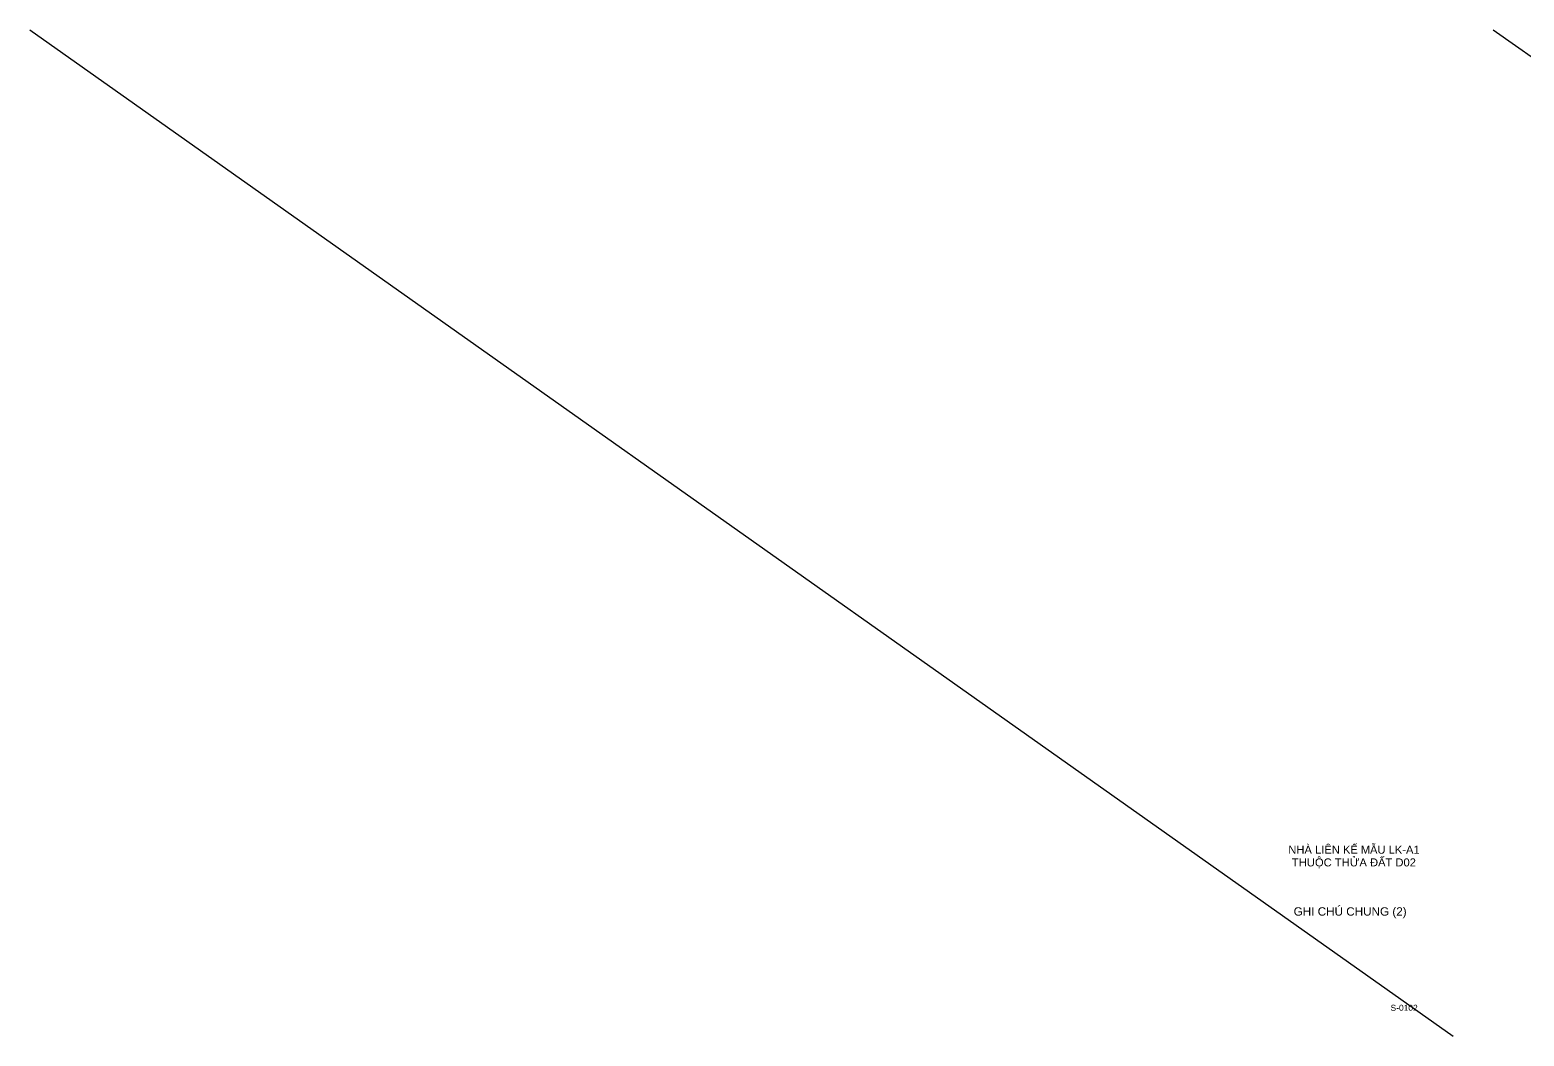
# Model space of a CAD drawing. Header units: millimetres. Extents: x -529861 to -223882, y -171969 to 61504.
# Drawn here: x -376893 to -332251, y 31433 to 61504 of the extents above; entities that cross this region are included whole.
import ezdxf

# ---------------------------------------------------------------- set-up
doc = ezdxf.new("R2010")
doc.units = ezdxf.units.MM
doc.header["$LTSCALE"] = 5000
doc.layers.add('G-ANNO-TTLB', color=7, linetype='Continuous', lineweight=18)
doc.layers.add('KCS_Plotter', color=11, linetype='Continuous', plot=False)
doc.layers.add('KCS_TEXT_BANVE_SO', color=1, linetype='Continuous')
doc.layers.add('KCS_TEXT_BANVE_TEN', color=162, linetype='Continuous')
doc.styles.add('Arial_13', font='arial.ttf', dxfattribs={"height": 2.5})
doc.styles.add('Arial_14', font='arial.ttf', dxfattribs={"height": 2.5})

msp = doc.modelspace()

# ---------------------------------------------------------------- linework, layer by layer
at = {"layer": 'KCS_Plotter', "linetype": 'ByBlock', "ltscale": 1500}
for p, q in [((-376893.43, 61504.14), (-334368.43, 31432.89)), ((-333170.57, 61504.14), (-290645.57, 31432.89))]:
    msp.add_line(p, q, dxfattribs=at)

# ---------------------------------------------------------------- texts
at = {"layer": 'G-ANNO-TTLB', "lineweight": 9, "attachment_point": 1}
for s, insert, char_height, width, style in [('NHÀ LIÊN K', (-339296.24, 37123.27), 239.062, 2246.1781, 'Arial_13'), ('\\fArial|b0|i0|c254|p34|;Ế', (-337442.95, 37123.27), 239.0625, 268.3148, 'Arial_14'), (' M', (-337221.57, 37123.27), 239.062, 444.6359, 'Arial_13'), ('\\fArial|b0|i0|c254|p34|;Ẫ', (-336854.71, 37123.27), 239.0625, 268.3148, 'Arial_14'), ('U LK-A1', (-336633.33, 37123.27), 239.062, 1525.5612, 'Arial_13'), ('THU', (-339188.71, 36743.76), 239.062, 835.6089, 'Arial_13'), ('\\fArial|b0|i0|c254|p34|;Ộ', (-338499.26, 36743.76), 239.0625, 314.3116, 'Arial_14'), ('C TH', (-338239.93, 36743.76), 239.062, 950.601, 'Arial_13'), ('\\fArial|b0|i0|c254|p34|;Ử', (-337455.6, 36743.76), 239.0625, 344.9762, 'Arial_14'), ('A ', (-337170.97, 36743.76), 239.062, 383.3068, 'Arial_13'), ('Đ', (-336854.71, 36743.76), 239.06, 291.3132, 'Arial_13'), ('\\fArial|b0|i0|c254|p34|;Ấ', (-336614.35, 36743.76), 239.0625, 268.3148, 'Arial_14'), ('T D02', (-336392.97, 36743.76), 239.062, 1103.9237, 'Arial_13')]:
    msp.add_mtext(s, dxfattribs=dict(at, insert=insert, char_height=char_height, width=width, style=style))
at = {"layer": 'KCS_TEXT_BANVE_SO', "linetype": 'ByBlock', "style": 'Arial_13'}
msp.add_text('S-0102', height=180, dxfattribs=at).set_placement((-336239.95, 32188.68))
at = {"layer": 'KCS_TEXT_BANVE_TEN', "linetype": 'ByBlock', "style": 'Arial_13'}
msp.add_text('GHI CHÚ CHUNG (2)', height=250, dxfattribs=at).set_placement((-339136.42, 35033.11))

doc.saveas('drawing.dxf')
